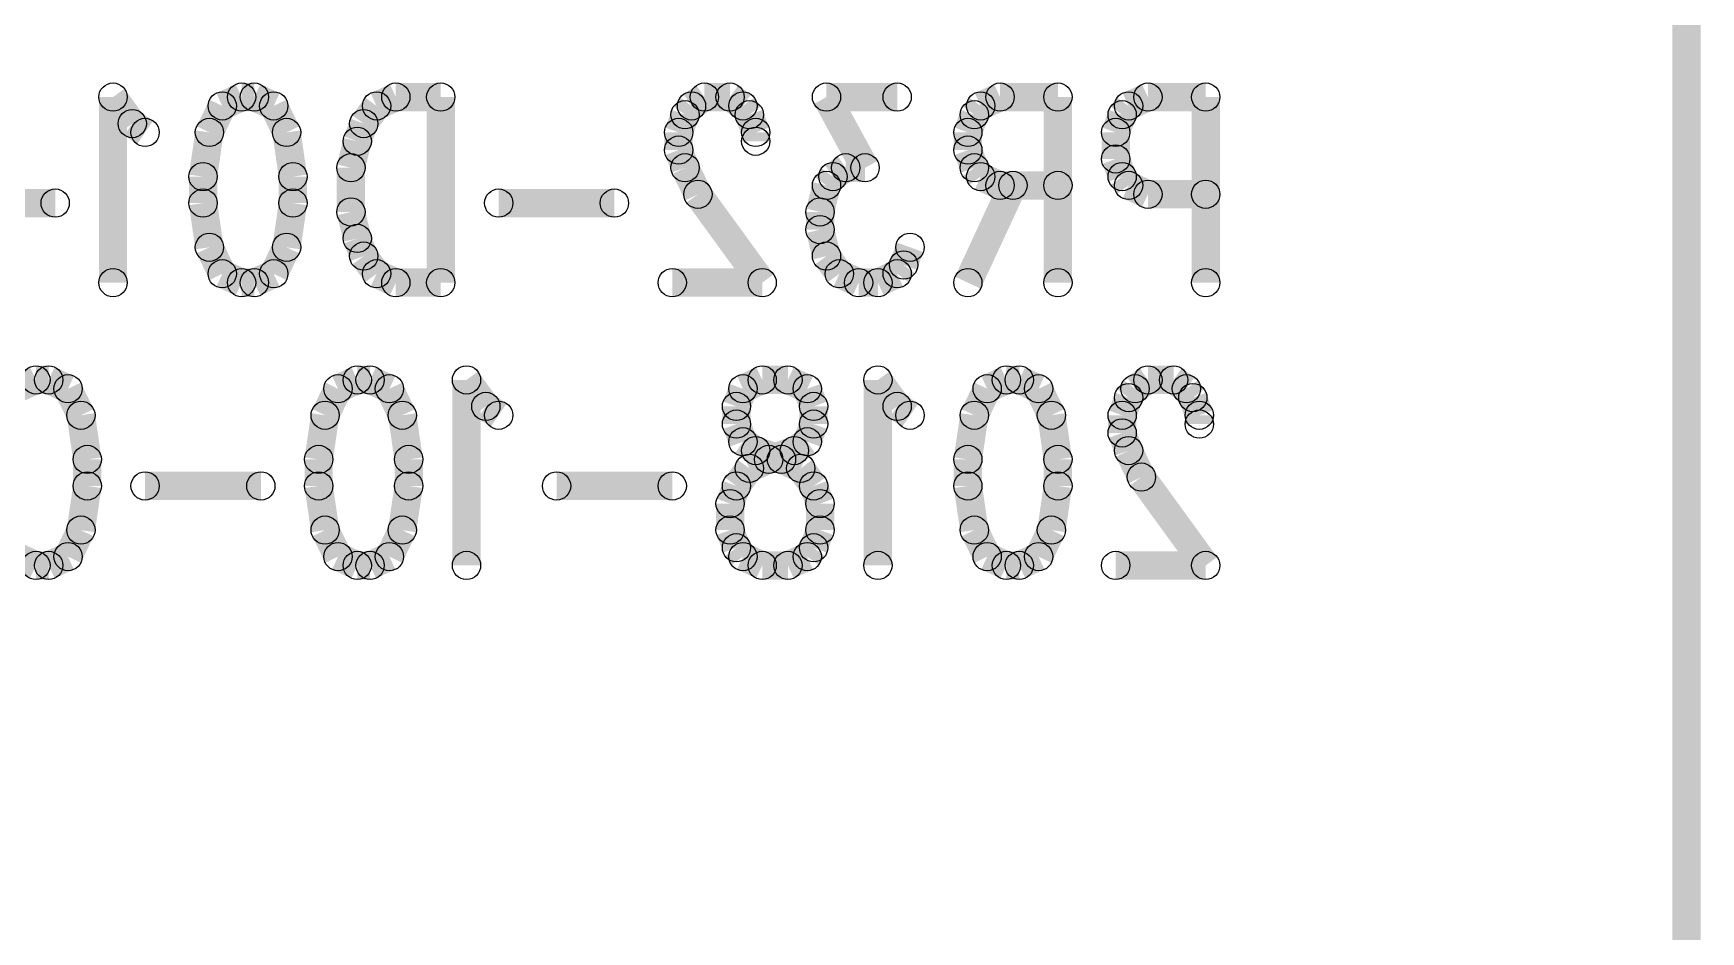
# Model space of a CAD drawing. Extents: x 100 to 134.1, y 89.7 to 148.
# Drawn here: x 128.15 to 134.05, y 111.76 to 114.94 of the extents above; entities that cross this region are included whole.
import ezdxf

# ---------------------------------------------------------------- set-up
doc = ezdxf.new("R2010")
doc.units = 0
doc.layers.get('0').update_dxf_attribs({"linetype": 'CONTINUOUS'})
doc.layers.add('MASK-BOTTOM_PHO', color=4, linetype='CONTINUOUS')
doc.layers.add('SILK-BOTTOM_PHO', color=5, linetype='CONTINUOUS')

# ---------------------------------------------------------------- blocks, each defined once
blk = doc.blocks.new('ROUND_1')
blk.add_circle((0, 0), 0.05)

msp = doc.modelspace()

# ---------------------------------------------------------------- linework, layer by layer
at = {"layer": 'MASK-BOTTOM_PHO', "const_width": 0.100076}
msp.add_lwpolyline([(133.999986, 102.00005), (133.999986, 145.999962)], dxfattribs=at)
at = {"layer": 'SILK-BOTTOM_PHO', "const_width": 0.100076}
for points in [[(133.999986, 102.00005), (133.999986, 145.999962)], [(128.504442, 114.621818), (128.43637, 114.715544)], [(128.43637, 114.715544), (128.43637, 114.059462)], [(128.777238, 114.590576), (128.822704, 114.684302)], [(128.822704, 114.684302), (128.89103, 114.715544)], [(128.89103, 114.715544), (128.936242, 114.715544)], [(128.936242, 114.715544), (129.004568, 114.684302)], [(129.004568, 114.684302), (129.050034, 114.590576)], [(129.368296, 114.684302), (129.32283, 114.621818)], [(129.436368, 114.715544), (129.368296, 114.684302)], [(129.595372, 114.715544), (129.436368, 114.715544)], [(129.595372, 114.715544), (129.595372, 114.059462)], [(130.481832, 114.684302), (130.458972, 114.65306)], [(130.527298, 114.715544), (130.481832, 114.684302)], [(130.61823, 114.715544), (130.527298, 114.715544)], [(130.663696, 114.684302), (130.61823, 114.715544)], [(130.686302, 114.65306), (130.663696, 114.684302)], [(131.209034, 114.715544), (130.959098, 114.715544)], [(130.959098, 114.715544), (131.095496, 114.465608)], [(131.504436, 114.684302), (131.48183, 114.65306)], [(131.572762, 114.715544), (131.504436, 114.684302)], [(131.777232, 114.715544), (131.572762, 114.715544)], [(131.777232, 114.715544), (131.777232, 114.059462)], [(132.027168, 114.684302), (132.004562, 114.65306)], [(132.095494, 114.715544), (132.027168, 114.684302)], [(132.299964, 114.715544), (132.095494, 114.715544)], [(132.299964, 114.715544), (132.299964, 114.059462)], [(128.549908, 114.590576), (128.504442, 114.621818)], [(129.32283, 114.621818), (129.29997, 114.559334)], [(130.458972, 114.65306), (130.436366, 114.590576)], [(130.709162, 114.590576), (130.686302, 114.65306)], [(131.48183, 114.65306), (131.45897, 114.590576)], [(132.004562, 114.65306), (131.981702, 114.590576)], [(128.754632, 114.434366), (128.777238, 114.590576)], [(129.050034, 114.590576), (129.07264, 114.434366)], [(129.29997, 114.559334), (129.277364, 114.465608)], [(130.436366, 114.590576), (130.436366, 114.528092)], [(130.709162, 114.559334), (130.709162, 114.590576)], [(131.45897, 114.590576), (131.45897, 114.528092)], [(131.981702, 114.590576), (131.981702, 114.49685)], [(130.436366, 114.528092), (130.458972, 114.465608)], [(131.45897, 114.528092), (131.48183, 114.465608)], [(131.981702, 114.49685), (132.004562, 114.434366)], [(129.277364, 114.465608), (129.277364, 114.309398)], [(130.458972, 114.465608), (130.504438, 114.371882)], [(131.02717, 114.465608), (130.981704, 114.434366)], [(131.095496, 114.465608), (131.02717, 114.465608)], [(131.48183, 114.465608), (131.504436, 114.434366)], [(128.754632, 114.34064), (128.754632, 114.434366)], [(129.07264, 114.434366), (129.07264, 114.34064)], [(130.959098, 114.403124), (130.936238, 114.309398)], [(130.981704, 114.434366), (130.959098, 114.403124)], [(131.618228, 114.403124), (131.45897, 114.059462)], [(131.504436, 114.434366), (131.572762, 114.403124)], [(131.572762, 114.403124), (131.777232, 114.403124)], [(132.004562, 114.434366), (132.027168, 114.403124)], [(132.027168, 114.403124), (132.095494, 114.371882)], [(128.2319, 114.34064), (127.822706, 114.34064)], [(128.777238, 114.18443), (128.754632, 114.34064)], [(129.07264, 114.34064), (129.050034, 114.18443)], [(130.209036, 114.34064), (129.800096, 114.34064)], [(130.504438, 114.371882), (130.731768, 114.059462)], [(132.095494, 114.371882), (132.299964, 114.371882)], [(129.277364, 114.309398), (129.29997, 114.215672)], [(130.936238, 114.309398), (130.936238, 114.246914)], [(129.29997, 114.215672), (129.32283, 114.153188)], [(130.936238, 114.246914), (130.959098, 114.153188)], [(128.822704, 114.090704), (128.777238, 114.18443)], [(129.050034, 114.18443), (129.004568, 114.090704)], [(129.32283, 114.153188), (129.368296, 114.090704)], [(130.959098, 114.153188), (131.004564, 114.090704)], [(131.231894, 114.121946), (131.2545, 114.18443)], [(128.89103, 114.059462), (128.822704, 114.090704)], [(129.004568, 114.090704), (128.936242, 114.059462)], [(129.368296, 114.090704), (129.436368, 114.059462)], [(131.004564, 114.090704), (131.072636, 114.059462)], [(131.140962, 114.059462), (131.209034, 114.090704)], [(131.209034, 114.090704), (131.231894, 114.121946)], [(128.936242, 114.059462), (128.89103, 114.059462)], [(129.436368, 114.059462), (129.595372, 114.059462)], [(130.731768, 114.059462), (130.41376, 114.059462)], [(131.072636, 114.059462), (131.140962, 114.059462)], [(128.095502, 113.684304), (128.163574, 113.715546)], [(128.163574, 113.715546), (128.20904, 113.715546)], [(128.20904, 113.715546), (128.277366, 113.684304)], [(128.277366, 113.684304), (128.322832, 113.590578)], [(129.186432, 113.590578), (129.231898, 113.684304)], [(129.231898, 113.684304), (129.29997, 113.715546)], [(129.29997, 113.715546), (129.345436, 113.715546)], [(129.345436, 113.715546), (129.413762, 113.684304)], [(129.413762, 113.684304), (129.458974, 113.590578)], [(129.75463, 113.62182), (129.686304, 113.715546)], [(129.686304, 113.715546), (129.686304, 113.059464)], [(130.640836, 113.62182), (130.663696, 113.684304)], [(130.663696, 113.684304), (130.731768, 113.715546)], [(130.731768, 113.715546), (130.8227, 113.715546)], [(130.8227, 113.715546), (130.891026, 113.684304)], [(130.891026, 113.684304), (130.913632, 113.62182)], [(131.209034, 113.62182), (131.140962, 113.715546)], [(131.140962, 113.715546), (131.140962, 113.059464)], [(131.48183, 113.590578), (131.527296, 113.684304)], [(131.527296, 113.684304), (131.595368, 113.715546)], [(131.595368, 113.715546), (131.640834, 113.715546)], [(131.640834, 113.715546), (131.70916, 113.684304)], [(131.70916, 113.684304), (131.754626, 113.590578)], [(132.050028, 113.684304), (132.027168, 113.653062)], [(132.095494, 113.715546), (132.050028, 113.684304)], [(132.186426, 113.715546), (132.095494, 113.715546)], [(132.231892, 113.684304), (132.186426, 113.715546)], [(132.254498, 113.653062), (132.231892, 113.684304)], [(129.800096, 113.590578), (129.75463, 113.62182)], [(130.640836, 113.559336), (130.640836, 113.62182)], [(130.913632, 113.62182), (130.913632, 113.559336)], [(131.2545, 113.590578), (131.209034, 113.62182)], [(132.027168, 113.653062), (132.004562, 113.590578)], [(132.277358, 113.590578), (132.254498, 113.653062)], [(128.322832, 113.590578), (128.345438, 113.434368)], [(129.163572, 113.434368), (129.186432, 113.590578)], [(129.458974, 113.590578), (129.481834, 113.434368)], [(130.663696, 113.496852), (130.640836, 113.559336)], [(130.913632, 113.559336), (130.891026, 113.496852)], [(131.45897, 113.434368), (131.48183, 113.590578)], [(131.754626, 113.590578), (131.777232, 113.434368)], [(132.004562, 113.590578), (132.004562, 113.528094)], [(132.277358, 113.559336), (132.277358, 113.590578)], [(130.709162, 113.46561), (130.663696, 113.496852)], [(130.891026, 113.496852), (130.84556, 113.46561)], [(132.004562, 113.528094), (132.027168, 113.46561)], [(130.800094, 113.434368), (130.709162, 113.46561)], [(130.84556, 113.46561), (130.754628, 113.434368)], [(132.027168, 113.46561), (132.072634, 113.371884)], [(128.345438, 113.434368), (128.345438, 113.340642)], [(129.163572, 113.340642), (129.163572, 113.434368)], [(129.481834, 113.434368), (129.481834, 113.340642)], [(130.686302, 113.403126), (130.640836, 113.340642)], [(130.754628, 113.434368), (130.686302, 113.403126)], [(130.868166, 113.403126), (130.800094, 113.434368)], [(130.913632, 113.340642), (130.868166, 113.403126)], [(131.45897, 113.340642), (131.45897, 113.434368)], [(131.777232, 113.434368), (131.777232, 113.340642)], [(128.345438, 113.340642), (128.322832, 113.184432)], [(128.959102, 113.340642), (128.549908, 113.340642)], [(129.186432, 113.184432), (129.163572, 113.340642)], [(129.481834, 113.340642), (129.458974, 113.184432)], [(130.41376, 113.340642), (130.004566, 113.340642)], [(130.640836, 113.340642), (130.61823, 113.278158)], [(130.936238, 113.278158), (130.913632, 113.340642)], [(131.48183, 113.184432), (131.45897, 113.340642)], [(131.777232, 113.340642), (131.754626, 113.184432)], [(132.072634, 113.371884), (132.299964, 113.059464)], [(130.61823, 113.278158), (130.61823, 113.184432)], [(130.936238, 113.184432), (130.936238, 113.278158)], [(128.322832, 113.184432), (128.277366, 113.090706)], [(129.231898, 113.090706), (129.186432, 113.184432)], [(129.458974, 113.184432), (129.413762, 113.090706)], [(130.61823, 113.184432), (130.640836, 113.121948)], [(130.913632, 113.121948), (130.936238, 113.184432)], [(131.527296, 113.090706), (131.48183, 113.184432)], [(131.754626, 113.184432), (131.70916, 113.090706)], [(128.163574, 113.059464), (128.095502, 113.090706)], [(128.277366, 113.090706), (128.20904, 113.059464)], [(129.29997, 113.059464), (129.231898, 113.090706)], [(129.413762, 113.090706), (129.345436, 113.059464)], [(130.640836, 113.121948), (130.663696, 113.090706)], [(130.663696, 113.090706), (130.731768, 113.059464)], [(130.8227, 113.059464), (130.891026, 113.090706)], [(130.891026, 113.090706), (130.913632, 113.121948)], [(131.595368, 113.059464), (131.527296, 113.090706)], [(131.70916, 113.090706), (131.640834, 113.059464)], [(128.20904, 113.059464), (128.163574, 113.059464)], [(129.345436, 113.059464), (129.29997, 113.059464)], [(130.731768, 113.059464), (130.8227, 113.059464)], [(131.640834, 113.059464), (131.595368, 113.059464)], [(132.299964, 113.059464), (131.981702, 113.059464)]]:
    msp.add_lwpolyline(points, dxfattribs=at)

# ---------------------------------------------------------------- block references
at = {"layer": 'SILK-BOTTOM_PHO'}
for p in [(128.43637, 114.715544), (128.822704, 114.684302), (128.89103, 114.715544), (128.936242, 114.715544), (128.936242, 114.715544), (129.004568, 114.684302), (129.368296, 114.684302), (129.436368, 114.715544), (129.595372, 114.715544), (129.595372, 114.715544), (130.481832, 114.684302), (130.527298, 114.715544), (130.61823, 114.715544), (130.663696, 114.684302), (130.959098, 114.715544), (131.209034, 114.715544), (131.504436, 114.684302), (131.572762, 114.715544), (131.777232, 114.715544), (131.777232, 114.715544), (132.027168, 114.684302), (132.095494, 114.715544), (132.299964, 114.715544), (132.299964, 114.715544), (128.504442, 114.621818), (129.32283, 114.621818), (130.458972, 114.65306), (130.686302, 114.65306), (131.48183, 114.65306), (132.004562, 114.65306), (128.549908, 114.590576), (128.777238, 114.590576), (129.050034, 114.590576), (129.29997, 114.559334), (130.436366, 114.590576), (130.709162, 114.590576), (130.709162, 114.559334), (131.45897, 114.590576), (131.981702, 114.590576), (130.436366, 114.528092), (131.45897, 114.528092), (131.981702, 114.49685), (129.277364, 114.465608), (130.458972, 114.465608), (131.02717, 114.465608), (131.095496, 114.465608), (131.48183, 114.465608), (128.754632, 114.434366), (129.07264, 114.434366), (130.959098, 114.403124), (130.981704, 114.434366), (131.504436, 114.434366), (131.572762, 114.403124), (131.618228, 114.403124), (131.777232, 114.403124), (132.004562, 114.434366), (132.027168, 114.403124), (128.2319, 114.34064), (128.754632, 114.34064), (129.07264, 114.34064), (129.800096, 114.34064), (130.209036, 114.34064), (130.504438, 114.371882), (132.095494, 114.371882), (132.299964, 114.371882), (129.277364, 114.309398), (130.936238, 114.309398), (129.29997, 114.215672), (130.936238, 114.246914), (128.777238, 114.18443), (129.050034, 114.18443), (129.32283, 114.153188), (130.959098, 114.153188), (131.2545, 114.18443), (128.822704, 114.090704), (129.004568, 114.090704), (129.368296, 114.090704), (131.004564, 114.090704), (131.209034, 114.090704), (131.231894, 114.121946), (128.43637, 114.059462), (128.89103, 114.059462), (128.936242, 114.059462), (129.436368, 114.059462), (129.595372, 114.059462), (129.595372, 114.059462), (130.41376, 114.059462), (130.731768, 114.059462), (131.072636, 114.059462), (131.140962, 114.059462), (131.45897, 114.059462), (131.777232, 114.059462), (132.299964, 114.059462), (128.163574, 113.715546), (128.20904, 113.715546), (128.20904, 113.715546), (128.277366, 113.684304), (129.231898, 113.684304), (129.29997, 113.715546), (129.345436, 113.715546), (129.345436, 113.715546), (129.413762, 113.684304), (129.686304, 113.715546), (130.663696, 113.684304), (130.731768, 113.715546), (130.8227, 113.715546), (130.8227, 113.715546), (130.891026, 113.684304), (131.140962, 113.715546), (131.527296, 113.684304), (131.595368, 113.715546), (131.640834, 113.715546), (131.640834, 113.715546), (131.70916, 113.684304), (132.050028, 113.684304), (132.095494, 113.715546), (132.186426, 113.715546), (132.231892, 113.684304), (129.75463, 113.62182), (130.640836, 113.62182), (130.913632, 113.62182), (131.209034, 113.62182), (132.027168, 113.653062), (132.254498, 113.653062), (128.322832, 113.590578), (129.186432, 113.590578), (129.458974, 113.590578), (129.800096, 113.590578), (130.640836, 113.559336), (130.913632, 113.559336), (131.2545, 113.590578), (131.48183, 113.590578), (131.754626, 113.590578), (132.004562, 113.590578), (132.277358, 113.590578), (132.277358, 113.559336), (130.663696, 113.496852), (130.891026, 113.496852), (132.004562, 113.528094), (130.709162, 113.46561), (130.84556, 113.46561), (132.027168, 113.46561), (128.345438, 113.434368), (129.163572, 113.434368), (129.481834, 113.434368), (130.686302, 113.403126), (130.754628, 113.434368), (130.800094, 113.434368), (130.868166, 113.403126), (131.45897, 113.434368), (131.777232, 113.434368), (128.345438, 113.340642), (128.549908, 113.340642), (128.959102, 113.340642), (129.163572, 113.340642), (129.481834, 113.340642), (130.004566, 113.340642), (130.41376, 113.340642), (130.640836, 113.340642), (130.913632, 113.340642), (131.45897, 113.340642), (131.777232, 113.340642), (132.072634, 113.371884), (130.61823, 113.278158), (130.936238, 113.278158), (128.322832, 113.184432), (129.186432, 113.184432), (129.458974, 113.184432), (130.61823, 113.184432), (130.936238, 113.184432), (131.48183, 113.184432), (131.754626, 113.184432), (128.277366, 113.090706), (129.231898, 113.090706), (129.413762, 113.090706), (130.640836, 113.121948), (130.663696, 113.090706), (130.891026, 113.090706), (130.913632, 113.121948), (131.527296, 113.090706), (131.70916, 113.090706), (128.163574, 113.059464), (128.20904, 113.059464), (129.29997, 113.059464), (129.345436, 113.059464), (129.686304, 113.059464), (130.731768, 113.059464), (130.8227, 113.059464), (131.140962, 113.059464), (131.595368, 113.059464), (131.640834, 113.059464), (131.981702, 113.059464), (132.299964, 113.059464)]:
    msp.add_blockref('ROUND_1', p, dxfattribs=at)

doc.saveas('drawing.dxf')
